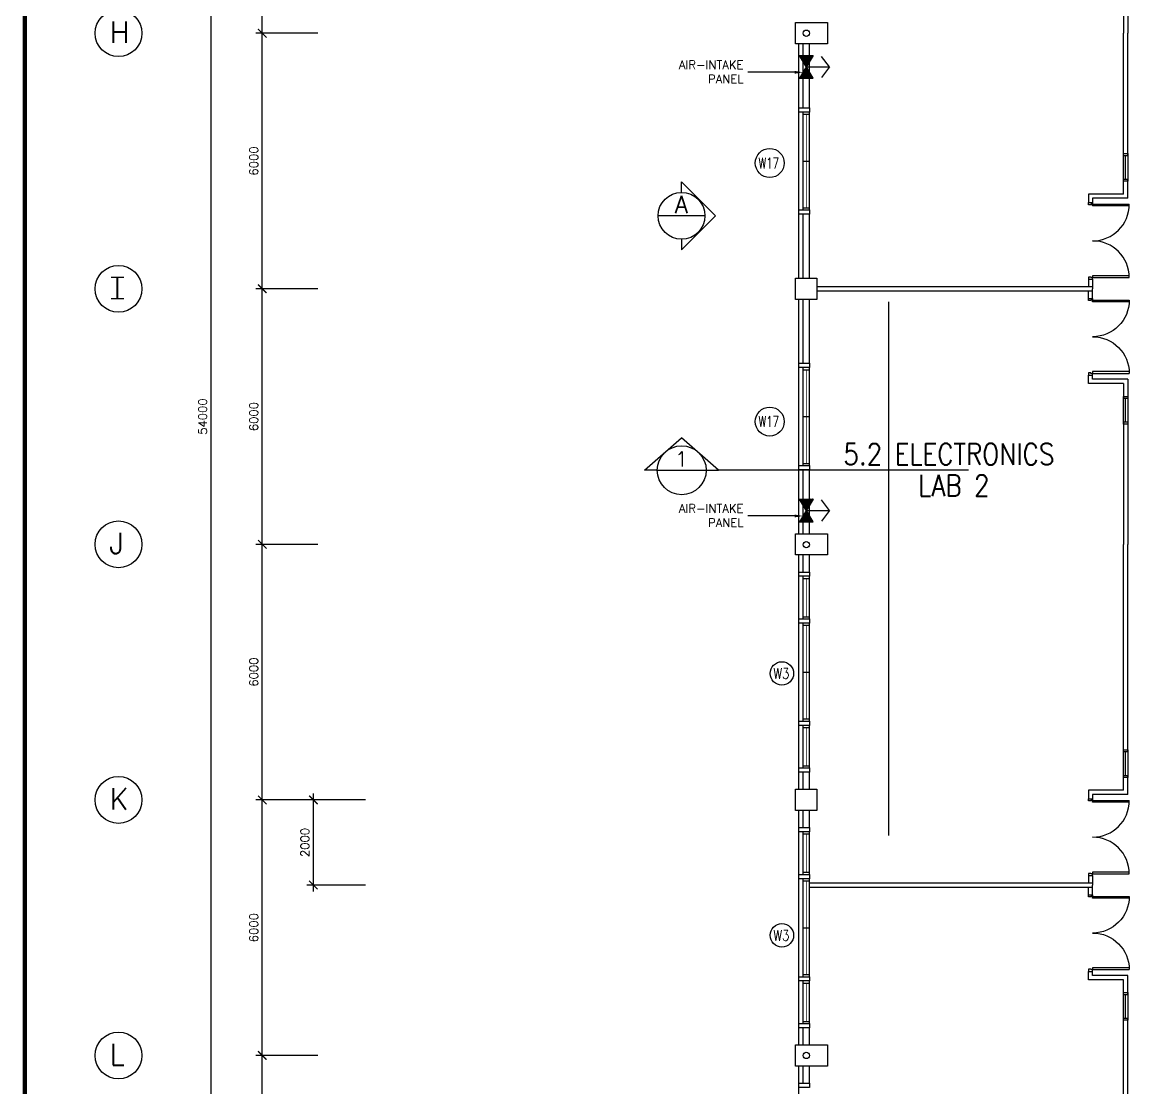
# Model space of a CAD drawing. Extents: x 2266480 to 2632177, y -858634 to -757244.
# Drawn here: x 2490644 to 2517155, y -827174 to -802174 of the extents above; entities that cross this region are included whole.
import ezdxf

# ---------------------------------------------------------------- set-up
doc = ezdxf.new("R2010")
doc.units = 0
doc.header["$LTSCALE"] = 10
doc.header["$MEASUREMENT"] = 0
doc.layers.get('0').update_dxf_attribs({"linetype": 'CONTINUOUS'})
doc.layers.get('DEFPOINTS').update_dxf_attribs({"linetype": 'CONTINUOUS'})
for name, color, linetype in [('AR', 7, 'CONTINUOUS'), ('AR1', 7, 'CONTINUOUS'), ('COL', 3, 'CONTINUOUS'), ('DIM', 7, 'CONTINUOUS'), ('DR', 7, 'CONTINUOUS'), ('GRID-T', 7, 'CONTINUOUS'), ('LINE', 7, 'CONTINUOUS'), ('partition', 7, 'CONTINUOUS'), ('PL', 5, 'CONTINUOUS'), ('RWDP', 145, 'CONTINUOUS'), ('stair', 7, 'CONTINUOUS'), ('T50', 4, 'CONTINUOUS'), ('WALL', 2, 'CONTINUOUS'), ('WIN', 5, 'CONTINUOUS'), ('WIN-T', 7, 'CONTINUOUS')]:
    doc.layers.add(name, color=color, linetype=linetype)
doc.styles.add('ROMANS', font='romans')
doc.styles.get("Standard").update_dxf_attribs({"font": 'ROMANS.SHX'})
doc.dimstyles.new('STANDARD$0', dxfattribs={"dimscale": 0, "dimtxt": 8, "dimasz": 6, "dimexe": 1, "dimexo": 1, "dimgap": 3, "dimtad": 1, "dimdec": 0, "dimlfac": -1, "dimrnd": 1, "dimzin": 0, "dimdsep": 46, "dimtxsty": 'Standard', "dimcen": 0, "dimclrd": 5, "dimclre": 250, "dimadec": 0, "dimazin": 0, "dimtfac": 1, "dimtdec": 4, "dimtofl": 0, "dimtmove": 0, "dimatfit": 3, "dimfxl": 1, "dimtolj": 1, "dimtzin": 0, "dimarcsym": 0})

# ---------------------------------------------------------------- blocks, each defined once
blk = doc.blocks.new('FG')
at = {"layer": 'LINE', "linetype": 'Continuous'}
for points in [[(0, 0), (50, 0), (50, 100), (0, 100)], [(600, 0), (650, 0), (650, 100), (600, 100)]]:
    blk.add_lwpolyline(points, close=True, dxfattribs=at)
at = {"layer": 'LINE', "color": 5, "linetype": 'Continuous'}
for points in [[(600, 100), (50, 100)], [(50, 0), (600, 0)]]:
    blk.add_lwpolyline(points, dxfattribs=at)
at = {"layer": 'LINE', "color": 1, "linetype": 'Continuous'}
blk.add_lwpolyline([(50, 50), (600, 50)], dxfattribs=at)
blk = doc.blocks.new('_ARCHTICK')
at = {"color": 0, "linetype": 'ByBlock', "const_width": 0.15}
blk.add_lwpolyline([(-0.5, -0.5), (0.5, 0.5)], dxfattribs=at)
blk = doc.blocks.new('*D210')
at = {"layer": 'DEFPOINTS', "color": 0, "transparency": 16777216}
for p in [(2495073, -784424), (2496973, -784424), (2496973, -838424)]:
    blk.add_point(p, dxfattribs=at)
at = {"layer": 'DIM', "color": 7, "lineweight": -2, "transparency": 16777216}
for p, q in [((2496823, -784424), (2494923, -784424)), ((2495073, -838574), (2495073, -784274)), ((2496823, -838424), (2494923, -838424))]:
    blk.add_line(p, q, dxfattribs=at)
at = {"layer": 'DIM', "color": 7, "lineweight": -2, "transparency": 16777216, "xscale": 200, "yscale": 200, "zscale": 200}
for p, rotation in [((2495073, -784424), 90), ((2495073, -838424), 270)]:
    blk.add_blockref('_ARCHTICK', p, dxfattribs=dict(at, rotation=rotation))
at = {"layer": 'DIM', "color": 7, "transparency": 16777216, "insert": (2494873, -811424), "char_height": 200, "attachment_point": 5, "rotation": 90, "style": 'ROMANS'}
blk.add_mtext('\\A1;54000', dxfattribs=at)
blk = doc.blocks.new('*D212')
at = {"layer": 'DEFPOINTS', "color": 0, "transparency": 16777216}
for p in [(2496273, -826424), (2497730, -826424), (2497730, -832424)]:
    blk.add_point(p, dxfattribs=at)
at = {"layer": 'DIM', "color": 7, "lineweight": -2, "transparency": 16777216}
for p, q in [((2496273, -832574), (2496273, -826274)), ((2497580, -826424), (2496123, -826424)), ((2497580, -832424), (2496123, -832424))]:
    blk.add_line(p, q, dxfattribs=at)
at = {"layer": 'DIM', "color": 7, "lineweight": -2, "transparency": 16777216, "xscale": 200, "yscale": 200, "zscale": 200}
for p, rotation in [((2496273, -826424), 90), ((2496273, -832424), 270)]:
    blk.add_blockref('_ARCHTICK', p, dxfattribs=dict(at, rotation=rotation))
at = {"layer": 'DIM', "color": 7, "transparency": 16777216, "insert": (2496073, -829424), "char_height": 200, "attachment_point": 5, "rotation": 90, "style": 'ROMANS'}
blk.add_mtext('\\A1;6000', dxfattribs=at)
blk = doc.blocks.new('*D213')
at = {"layer": 'DEFPOINTS', "color": 0, "transparency": 16777216}
for p in [(2496273, -820424), (2497730, -820424), (2497730, -826424)]:
    blk.add_point(p, dxfattribs=at)
at = {"layer": 'DIM', "color": 7, "lineweight": -2, "transparency": 16777216}
for p, q in [((2497580, -820424), (2496123, -820424)), ((2496273, -826574), (2496273, -820274)), ((2497580, -826424), (2496123, -826424))]:
    blk.add_line(p, q, dxfattribs=at)
at = {"layer": 'DIM', "color": 7, "lineweight": -2, "transparency": 16777216, "xscale": 200, "yscale": 200, "zscale": 200}
for p, rotation in [((2496273, -820424), 90), ((2496273, -826424), 270)]:
    blk.add_blockref('_ARCHTICK', p, dxfattribs=dict(at, rotation=rotation))
at = {"layer": 'DIM', "color": 7, "transparency": 16777216, "insert": (2496073, -823424), "char_height": 200, "attachment_point": 5, "rotation": 90, "style": 'ROMANS'}
blk.add_mtext('\\A1;6000', dxfattribs=at)
blk = doc.blocks.new('*D214')
at = {"layer": 'DEFPOINTS', "color": 0, "transparency": 16777216}
for p in [(2496273, -814424), (2497730, -814424), (2497730, -820424)]:
    blk.add_point(p, dxfattribs=at)
at = {"layer": 'DIM', "color": 7, "lineweight": -2, "transparency": 16777216}
for p, q in [((2496273, -820574), (2496273, -814274)), ((2497580, -814424), (2496123, -814424)), ((2497580, -820424), (2496123, -820424))]:
    blk.add_line(p, q, dxfattribs=at)
at = {"layer": 'DIM', "color": 7, "lineweight": -2, "transparency": 16777216, "xscale": 200, "yscale": 200, "zscale": 200}
for p, rotation in [((2496273, -814424), 90), ((2496273, -820424), 270)]:
    blk.add_blockref('_ARCHTICK', p, dxfattribs=dict(at, rotation=rotation))
at = {"layer": 'DIM', "color": 7, "transparency": 16777216, "insert": (2496073, -817424), "char_height": 200, "attachment_point": 5, "rotation": 90, "style": 'ROMANS'}
blk.add_mtext('\\A1;6000', dxfattribs=at)
blk = doc.blocks.new('*D215')
at = {"layer": 'DEFPOINTS', "color": 0, "transparency": 16777216}
for p in [(2496273, -808424), (2497730, -808424), (2497730, -814424)]:
    blk.add_point(p, dxfattribs=at)
at = {"layer": 'DIM', "color": 7, "lineweight": -2, "transparency": 16777216}
for p, q in [((2496273, -814574), (2496273, -808274)), ((2497580, -808424), (2496123, -808424)), ((2497580, -814424), (2496123, -814424))]:
    blk.add_line(p, q, dxfattribs=at)
at = {"layer": 'DIM', "color": 7, "lineweight": -2, "transparency": 16777216, "xscale": 200, "yscale": 200, "zscale": 200}
for p, rotation in [((2496273, -808424), 90), ((2496273, -814424), 270)]:
    blk.add_blockref('_ARCHTICK', p, dxfattribs=dict(at, rotation=rotation))
at = {"layer": 'DIM', "color": 7, "transparency": 16777216, "insert": (2496073, -811424), "char_height": 200, "attachment_point": 5, "rotation": 90, "style": 'ROMANS'}
blk.add_mtext('\\A1;6000', dxfattribs=at)
blk = doc.blocks.new('*D216')
at = {"layer": 'DEFPOINTS', "color": 0, "transparency": 16777216}
for p in [(2496273, -802424), (2497730, -802424), (2497730, -808424)]:
    blk.add_point(p, dxfattribs=at)
at = {"layer": 'DIM', "color": 7, "lineweight": -2, "transparency": 16777216}
for p, q in [((2497580, -802424), (2496123, -802424)), ((2496273, -808574), (2496273, -802274)), ((2497580, -808424), (2496123, -808424))]:
    blk.add_line(p, q, dxfattribs=at)
at = {"layer": 'DIM', "color": 7, "lineweight": -2, "transparency": 16777216, "xscale": 200, "yscale": 200, "zscale": 200}
for p, rotation in [((2496273, -802424), 90), ((2496273, -808424), 270)]:
    blk.add_blockref('_ARCHTICK', p, dxfattribs=dict(at, rotation=rotation))
at = {"layer": 'DIM', "color": 7, "transparency": 16777216, "insert": (2496073, -805424), "char_height": 200, "attachment_point": 5, "rotation": 90, "style": 'ROMANS'}
blk.add_mtext('\\A1;6000', dxfattribs=at)
blk = doc.blocks.new('*D217')
at = {"layer": 'DEFPOINTS', "color": 0, "transparency": 16777216}
for p in [(2496273, -796424), (2497730, -796424), (2497730, -802424)]:
    blk.add_point(p, dxfattribs=at)
at = {"layer": 'DIM', "color": 7, "lineweight": -2, "transparency": 16777216}
for p, q in [((2496273, -802574), (2496273, -796274)), ((2497580, -796424), (2496123, -796424)), ((2497580, -802424), (2496123, -802424))]:
    blk.add_line(p, q, dxfattribs=at)
at = {"layer": 'DIM', "color": 7, "lineweight": -2, "transparency": 16777216, "xscale": 200, "yscale": 200, "zscale": 200}
for p, rotation in [((2496273, -796424), 90), ((2496273, -802424), 270)]:
    blk.add_blockref('_ARCHTICK', p, dxfattribs=dict(at, rotation=rotation))
at = {"layer": 'DIM', "color": 7, "transparency": 16777216, "insert": (2496073, -799424), "char_height": 200, "attachment_point": 5, "rotation": 90, "style": 'ROMANS'}
blk.add_mtext('\\A1;6000', dxfattribs=at)
blk = doc.blocks.new('D1800-A')
at = {"layer": 'DR'}
for p, q in [((0, 0), (100, 0)), ((0, -50), (0, 0)), ((100, 0), (100, -40)), ((60, -50), (0, -50)), ((100, -40), (60, -40)), ((60, -40), (60, -50)), ((100, -40), (960, -40)), ((100, -80), (100, -40)), ((959, -80), (100, -80)), ((60, -1750), (0, -1750)), ((0, -1750), (0, -1800)), ((0, -1800), (100, -1800)), ((60, -1760), (60, -1750)), ((100, -1760), (60, -1760)), ((959, -1720), (100, -1720)), ((100, -1720), (100, -1760)), ((100, -1760), (960, -1760)), ((100, -1800), (100, -1760))]:
    blk.add_line(p, q, dxfattribs=at)
for centre, start, end in [((100, -40), 270.0001, 0), ((100, -1760), 0, 90)]:
    blk.add_arc(centre, 860, start, end, dxfattribs=at)
blk = doc.blocks.new('*D159')
at = {"layer": 'DEFPOINTS', "color": 0, "transparency": 16777216}
for p in [(2497473, -820424), (2498851, -820424), (2498851, -822424)]:
    blk.add_point(p, dxfattribs=at)
at = {"layer": 'DIM', "color": 7, "lineweight": -2, "transparency": 16777216}
for p, q in [((2498701, -820424), (2497323, -820424)), ((2497473, -822574), (2497473, -820274)), ((2498701, -822424), (2497323, -822424))]:
    blk.add_line(p, q, dxfattribs=at)
at = {"layer": 'DIM', "color": 7, "lineweight": -2, "transparency": 16777216, "xscale": 200, "yscale": 200, "zscale": 200}
for p, rotation in [((2497473, -820424), 90), ((2497473, -822424), 270)]:
    blk.add_blockref('_ARCHTICK', p, dxfattribs=dict(at, rotation=rotation))
at = {"layer": 'DIM', "color": 7, "transparency": 16777216, "insert": (2497273, -821424), "char_height": 200, "attachment_point": 5, "rotation": 90, "style": 'ROMANS'}
blk.add_mtext('\\A1;2000', dxfattribs=at)

msp = doc.modelspace()

# ---------------------------------------------------------------- hatches: boundary and pattern name
h = msp.add_hatch()
h.set_pattern_fill('ANSI31', color=0, style=0)
h.set_pattern_definition([(45, (1e-06, 5999.99999), (-0.0883883476483, 0.0883883476483), [])])
h.paths.add_polyline_path([(2508890.3, -803482.9), (2509208.6, -803482.9), (2508890.3, -802949.5), (2509208.6, -802949.5)])
h = msp.add_hatch()
h.set_pattern_fill('ANSI31', color=0, style=0)
h.set_pattern_definition([(315, (1e-06, -1622848.2074), (-0.0883883476483, -0.0883883476483), [])])
h.paths.add_polyline_path([(2508890.3, -813365.3), (2509208.6, -813365.3), (2508890.3, -813898.8), (2509208.6, -813898.8)])

# ---------------------------------------------------------------- linework, layer by layer
at = {"color": 0}
for p, q in [((2508874.5, -808174.1), (2508874.5, -802674.1)), ((2509597.4, -803216.2), (2509407.5, -802966.7)), ((2509049.5, -803216.2), (2509597.4, -803216.2)), ((2509597.4, -803216.2), (2509407.5, -803465.6)), ((2508774.5, -803341.8), (2507673.9, -803341.8)), ((2515674.5, -806199.1), (2515674.5, -806399.1)), ((2515774.5, -806299.1), (2515774.5, -806397.2)), ((2508874.5, -814174.1), (2508874.5, -808674.1)), ((2515674.5, -810649.1), (2515674.5, -810449.1)), ((2515774.5, -810549.1), (2515774.5, -810451)), ((2509597.4, -813632), (2509407.5, -813382.6)), ((2508774.5, -813757.7), (2507673.9, -813757.7)), ((2509049.5, -813632), (2509597.4, -813632)), ((2509597.4, -813632), (2509407.5, -813881.5)), ((2508874.5, -820174.1), (2508874.5, -814674.1)), ((2515674.5, -820199.1), (2515674.5, -820399.1)), ((2515774.5, -820299.1), (2515774.5, -820397.2)), ((2508874.5, -826174.1), (2508874.5, -820674.1)), ((2515674.5, -824649.1), (2515674.5, -824449.1)), ((2515774.5, -824549.1), (2515774.5, -824451)), ((2508874.5, -832174.1), (2508874.5, -826674.1))]:
    msp.add_line(p, q, dxfattribs=at)
for points in [[(2508890.3, -803482.9), (2509208.6, -803482.9), (2508890.3, -802949.5), (2509208.6, -802949.5), (2508890.3, -803482.9)], [(2508890.3, -813365.3), (2509208.6, -813365.3), (2508890.3, -813898.8), (2509208.6, -813898.8), (2508890.3, -813365.3)]]:
    msp.add_lwpolyline(points, dxfattribs=at)
for points in [[(2508774.5, -803308.5), (2508774.5, -803375.2), (2508974.5, -803341.8)], [(2508774.5, -813724.4), (2508774.5, -813791.1), (2508974.5, -813757.7)]]:
    msp.add_solid(points, dxfattribs=at)
at = {"layer": 'AR', "color": 0}
for p, q in [((2506120.2, -806159.9), (2506120.2, -805912.9)), ((2506120.2, -805912.9), (2506917.2, -806709.9)), ((2506670.2, -806709.9), (2505570.2, -806709.9)), ((2506120.2, -807506.8), (2506917.2, -806709.9)), ((2506120.2, -807259.9), (2506120.2, -807506.8)), ((2510980.8, -808733.9), (2510980.8, -821259.6)), ((2505252.7, -812684.4), (2506120.2, -811922.1)), ((2506987.7, -812684.4), (2506120.2, -811922.1)), ((2505547.8, -812684.4), (2505252.7, -812684.4)), ((2505547.8, -812684.4), (2506697.8, -812684.4)), ((2506697.8, -812684.4), (2506987.7, -812684.4)), ((2512859.2, -812684.4), (2506944.8, -812684.4))]:
    msp.add_line(p, q, dxfattribs=at)
for centre, radius in [((2506120.2, -806709.9), 550), ((2506122.8, -812684.4), 575)]:
    msp.add_circle(centre, radius, dxfattribs=at)
at = {"layer": 'COL', "color": 0}
for points in [[(2509549.5, -802674.1), (2508799.5, -802674.1), (2508799.5, -802174.1), (2509549.5, -802174.1)], [(2508799.5, -808174.1), (2509299.5, -808174.1), (2509299.5, -808674.1), (2508799.5, -808674.1)], [(2509549.5, -814674.1), (2508799.5, -814674.1), (2508799.5, -814174.1), (2509549.5, -814174.1)], [(2508799.5, -820174.1), (2509299.5, -820174.1), (2509299.5, -820674.1), (2508799.5, -820674.1)], [(2509549.5, -826674.1), (2508799.5, -826674.1), (2508799.5, -826174.1), (2509549.5, -826174.1)]]:
    msp.add_lwpolyline(points, close=True, dxfattribs=at)
at = {"layer": 'GRID-T', "color": 0}
for p, q in [((2492724.8, -808149.3), (2493020.4, -808149.3)), ((2492724.8, -808652.2), (2493020.4, -808652.2))]:
    msp.add_line(p, q, dxfattribs=at)
for centre in [(2492896.9, -802424.1), (2492896.9, -808424.1), (2492896.9, -814424.1), (2492896.9, -820424.1), (2492896.9, -826424.1)]:
    msp.add_circle(centre, 550, dxfattribs=at)
at = {"layer": 'partition', "color": 0}
for p, q in [((2516499.5, -806199.1), (2515674.5, -806199.1)), ((2516599.5, -806299.1), (2515774.5, -806299.1)), ((2509299.5, -808374.1), (2515774.5, -808374.1)), ((2509299.5, -808474.1), (2515774.5, -808474.1)), ((2516499.5, -810649.1), (2515674.5, -810649.1)), ((2516599.5, -810549.1), (2515774.5, -810549.1)), ((2516499.5, -820199.1), (2515674.5, -820199.1)), ((2516599.5, -820299.1), (2515774.5, -820299.1)), ((2509124.5, -822374.1), (2515774.5, -822374.1)), ((2509124.5, -822474.1), (2509124.5, -822374.1)), ((2509124.5, -822474.1), (2515774.5, -822474.1)), ((2516499.5, -824649.1), (2515674.5, -824649.1)), ((2516599.5, -824549.1), (2515774.5, -824549.1))]:
    msp.add_line(p, q, dxfattribs=at)
at = {"layer": 'PL', "color": 0, "ltscale": 2, "const_width": 100}
msp.add_lwpolyline([(2490693.6, -847288.2), (2561112, -847288.2), (2561112, -757293.9), (2490693.6, -757293.9)], close=True, dxfattribs=at)
at = {"layer": 'RWDP', "color": 0}
for centre in [(2509049.5, -802424.1), (2509049.5, -814432.2), (2509049.5, -826424.1)]:
    msp.add_circle(centre, 75, dxfattribs=at)
at = {"layer": 'stair', "color": 0}
for p, q in [((2516499.5, -798549.1), (2516499.5, -802424.1)), ((2516599.5, -798549.1), (2516599.5, -802424.1)), ((2516499.5, -805299.1), (2516499.5, -802424.1)), ((2516599.5, -805299.1), (2516599.5, -802424.1)), ((2516499.5, -806199.1), (2516499.5, -805849.1)), ((2516599.5, -806299.1), (2516599.5, -805849.1)), ((2515674.5, -808199.1), (2515674.5, -808374.1)), ((2515774.5, -808199.1), (2515774.5, -808424.1)), ((2515674.5, -808649.1), (2515674.5, -808474.1)), ((2515774.5, -808649.1), (2515774.5, -808424.1)), ((2516499.5, -810649.1), (2516499.5, -810999.1)), ((2516599.5, -810549.1), (2516599.5, -810999.1)), ((2516499.5, -811549.1), (2516499.5, -814424.1)), ((2516599.5, -811549.1), (2516599.5, -814424.1)), ((2516499.5, -819299.1), (2516499.5, -814424.1)), ((2516599.5, -819299.1), (2516599.5, -814424.1)), ((2516499.5, -820199.1), (2516499.5, -819849.1)), ((2516599.5, -820299.1), (2516599.5, -819849.1)), ((2515674.5, -822199.1), (2515674.5, -822374.1)), ((2515774.5, -822199.1), (2515774.5, -822424.1)), ((2515674.5, -822649.1), (2515674.5, -822474.1)), ((2515774.5, -822649.1), (2515774.5, -822424.1)), ((2516499.5, -824999.1), (2516499.5, -824649.1)), ((2516599.5, -824999.1), (2516599.5, -824549.1)), ((2516499.5, -833574.1), (2516499.5, -825549.1)), ((2516599.5, -833574.1), (2516599.5, -825549.1))]:
    msp.add_line(p, q, dxfattribs=at)
at = {"layer": 'WALL', "color": 0}
for p, q in [((2508974.5, -804174.1), (2508974.5, -802674.1)), ((2509124.5, -804174.1), (2509124.5, -802674.1)), ((2508974.5, -808174.1), (2508974.5, -806674.1)), ((2509124.5, -808174.1), (2509124.5, -806674.1)), ((2508974.5, -810174.1), (2508974.5, -808674.1)), ((2509124.5, -810174.1), (2509124.5, -808674.1)), ((2508974.5, -814174.1), (2508974.5, -812674.1)), ((2509124.5, -814174.1), (2509124.5, -812674.1)), ((2508974.5, -815074.1), (2508974.5, -814674.1)), ((2509124.5, -815074.1), (2509124.5, -814674.1)), ((2508974.5, -820174.1), (2508974.5, -819774.1)), ((2509124.5, -820174.1), (2509124.5, -819774.1)), ((2508974.5, -821074.1), (2508974.5, -820674.1)), ((2509124.5, -821074.1), (2509124.5, -820674.1)), ((2508974.5, -826174.1), (2508974.5, -825774.1)), ((2509124.5, -826174.1), (2509124.5, -825774.1)), ((2508974.5, -827074.1), (2508974.5, -826674.1)), ((2509124.5, -827074.1), (2509124.5, -826674.1))]:
    msp.add_line(p, q, dxfattribs=at)
for points in [[(2508874.5, -804174.1), (2509124.5, -804174.1), (2509124.5, -804274.1), (2508874.5, -804274.1)], [(2508874.5, -806574.1), (2509124.5, -806574.1), (2509124.5, -806674.1), (2508874.5, -806674.1)], [(2508874.5, -810174.1), (2509124.5, -810174.1), (2509124.5, -810274.1), (2508874.5, -810274.1)], [(2508874.5, -812574.1), (2509124.5, -812574.1), (2509124.5, -812674.1), (2508874.5, -812674.1)], [(2508874.5, -815074.1), (2509124.5, -815074.1), (2509124.5, -815174.1), (2508874.5, -815174.1)], [(2508874.5, -816174.1), (2509124.5, -816174.1), (2509124.5, -816274.1), (2508874.5, -816274.1)], [(2508874.5, -818574.1), (2509124.5, -818574.1), (2509124.5, -818674.1), (2508874.5, -818674.1)], [(2508874.5, -819674.1), (2509124.5, -819674.1), (2509124.5, -819774.1), (2508874.5, -819774.1)], [(2508874.5, -821074.1), (2509124.5, -821074.1), (2509124.5, -821174.1), (2508874.5, -821174.1)], [(2508874.5, -822174.1), (2509124.5, -822174.1), (2509124.5, -822274.1), (2508874.5, -822274.1)], [(2508874.5, -824574.1), (2509124.5, -824574.1), (2509124.5, -824674.1), (2508874.5, -824674.1)], [(2508874.5, -825674.1), (2509124.5, -825674.1), (2509124.5, -825774.1), (2508874.5, -825774.1)], [(2508874.5, -827074.1), (2509124.5, -827074.1), (2509124.5, -827174.1), (2508874.5, -827174.1)]]:
    msp.add_lwpolyline(points, close=True, dxfattribs=at)
at = {"layer": 'WIN', "color": 0}
for p, q in [((2508974.5, -806574.1), (2508974.5, -804274.1)), ((2508974.5, -804324.1), (2509124.5, -804324.1)), ((2509124.5, -806574.1), (2509124.5, -804274.1)), ((2508974.5, -805424.1), (2509124.5, -805424.1)), ((2508974.5, -806524.1), (2509124.5, -806524.1)), ((2508974.5, -812574.1), (2508974.5, -810274.1)), ((2508974.5, -810324.1), (2509124.5, -810324.1)), ((2509124.5, -812574.1), (2509124.5, -810274.1)), ((2508974.5, -811424.1), (2509124.5, -811424.1)), ((2508974.5, -812524.1), (2509124.5, -812524.1)), ((2508974.5, -816174.1), (2508974.5, -815174.1)), ((2509124.5, -816174.1), (2509124.5, -815174.1)), ((2508974.5, -815224.1), (2509124.5, -815224.1)), ((2508974.5, -816124.1), (2509124.5, -816124.1)), ((2508974.5, -818574.1), (2508974.5, -816274.1)), ((2509124.5, -818574.1), (2509124.5, -816274.1)), ((2508974.5, -816324.1), (2509124.5, -816324.1)), ((2508974.5, -817424.1), (2509124.5, -817424.1)), ((2508974.5, -818524.1), (2509124.5, -818524.1)), ((2508974.5, -819674.1), (2508974.5, -818674.1)), ((2508974.5, -818724.1), (2509124.5, -818724.1)), ((2509124.5, -819674.1), (2509124.5, -818674.1)), ((2508974.5, -819624.1), (2509124.5, -819624.1)), ((2508974.5, -822174.1), (2508974.5, -821174.1)), ((2508974.5, -821224.1), (2509124.5, -821224.1)), ((2509124.5, -822174.1), (2509124.5, -821174.1)), ((2508974.5, -822124.1), (2509124.5, -822124.1)), ((2508974.5, -824574.1), (2508974.5, -822274.1)), ((2508974.5, -822324.1), (2509124.5, -822324.1)), ((2509124.5, -824574.1), (2509124.5, -822274.1)), ((2508974.5, -823424.1), (2509124.5, -823424.1)), ((2508974.5, -824524.1), (2509124.5, -824524.1)), ((2508974.5, -825674.1), (2508974.5, -824674.1)), ((2508974.5, -824724.1), (2509124.5, -824724.1)), ((2509124.5, -825674.1), (2509124.5, -824674.1)), ((2508974.5, -825624.1), (2509124.5, -825624.1))]:
    msp.add_line(p, q, dxfattribs=at)
at = {"layer": 'WIN', "color": 0, "const_width": 10, "flags": 128}
for points in [[(2509049.5, -806524.1), (2509049.5, -804324.1)], [(2509049.5, -812524.1), (2509049.5, -810324.1)], [(2509049.5, -816124.1), (2509049.5, -815224.1)], [(2509049.5, -818524.1), (2509049.5, -816324.1)], [(2509049.5, -818724.1), (2509049.5, -819624.1)], [(2509049.5, -822124.1), (2509049.5, -821224.1)], [(2509049.5, -824524.1), (2509049.5, -822324.1)], [(2509049.5, -824724.1), (2509049.5, -825624.1)]]:
    msp.add_lwpolyline(points, dxfattribs=at)
at = {"layer": 'WIN-T', "color": 0}
for centre, radius in [((2508190.4, -805471), 340.9), ((2508190.4, -811542.2), 340.9), ((2508476.9, -817454.6), 275), ((2508476.9, -823603), 275)]:
    msp.add_circle(centre, radius, dxfattribs=at)

# ---------------------------------------------------------------- block references
at = {"layer": 'LINE', "color": 0, "xscale": -1, "rotation": 270}
for p in [(2516499.5, -805899.1), (2516499.5, -811599.1), (2516499.5, -819899.1), (2516499.5, -825599.1)]:
    msp.add_blockref('FG', p, dxfattribs=at)
at = {"layer": 'stair', "color": 0}
for p in [(2515674.5, -806399.1), (2515674.5, -820399.1)]:
    msp.add_blockref('D1800-A', p, dxfattribs=at)
at = {"layer": 'stair', "color": 0, "xscale": -1, "rotation": 180}
for p in [(2515674.5, -810449.1), (2515674.5, -824449.1)]:
    msp.add_blockref('D1800-A', p, dxfattribs=at)

# ---------------------------------------------------------------- texts
at = {"color": 0, "char_height": 200, "attachment_point": 9, "style": 'ROMANS'}
for insert in [(2507573.9, -803599.8), (2507573.9, -814015.7)]:
    msp.add_mtext('\\A1;AIR-INTAKE\\PPANEL', dxfattribs=dict(at, insert=insert))
at = {"layer": 'AR', "color": 0, "style": 'ROMANS'}
msp.add_text('A', height=400, dxfattribs=at).set_placement((2505963.7, -806644.7))
at = {"layer": 'AR1', "color": 0, "style": 'ROMANS'}
msp.add_text('1', height=350, dxfattribs=at).set_placement((2505966.5, -812596))
at = {"layer": 'GRID-T', "color": 0, "style": 'ROMANS'}
for s, p in [('H', (2492681.7, -802649.9)), ('I', (2492779.1, -808649.9)), ('J', (2492681.7, -814649.9)), ('K', (2492681.7, -820649.9)), ('L', (2492681.7, -826649.9))]:
    msp.add_text(s, height=500, dxfattribs=at).set_placement(p)
at = {"layer": 'T50', "color": 0, "style": 'ROMANS', "width": 0.85}
for s, p in [('5.2 ELECTRONICS', (2509920.9, -812556.1)), ('LAB 2', (2511676.7, -813291.2))]:
    msp.add_text(s, height=500, dxfattribs=at).set_placement(p)
at = {"layer": 'WIN-T', "color": 0, "style": 'ROMANS'}
for s, width, p in [('W17', 0.7, (2507930, -805596.8)), ('W17', 0.7, (2507930, -811668)), ('W3', 0.8, (2508276.1, -817580.4)), ('W3', 0.8, (2508276.1, -823728.8))]:
    msp.add_text(s, height=250, dxfattribs=dict(at, width=width)).set_placement(p)

# ---------------------------------------------------------------- dimensions: what is measured, and where the dimension line sits
at = {"layer": 'DIM', "color": 0}
for p1, p2, distance, picture, middle in [((2496972.6, -838424.1), (2496972.6, -784424.1), 1899.4, '*D210', (2494873.2, -811424.1)), ((2498850.8, -822424.1), (2498850.8, -820424.1), 1377.6, '*D159', (2497273.2, -821424.1)), ((2497730.4, -832424.1), (2497730.4, -826424.1), 1457.3, '*D212', (2496073.2, -829424.1))]:
    dim = msp.add_aligned_dim(p1=p1, p2=p2, distance=distance, dimstyle='STANDARD$0', override={"dimscale": 100, "dimtxt": 2, "dimasz": 2, "dimexe": 1.5, "dimexo": 1.5, "dimgap": 1, "dimtxsty": 'ROMANS', "dimblk": 'ARCHTICK', "dimdle": 1.5, "dimclrd": 7, "dimclre": 7, "dimclrt": 7, "dimtdec": 0, "dimtmove": 2}, dxfattribs=at)
    dim.commit()
    dim.dimension.update_dxf_attribs({"geometry": picture, "text_midpoint": middle})
for base, p1, p2, picture, middle in [((2496273.2, -796424.1), (2497730.4, -802424.1), (2497730.4, -796424.1), '*D217', (2496073.2, -799424.1)), ((2496273.2, -802424.1), (2497730.4, -808424.1), (2497730.4, -802424.1), '*D216', (2496073.2, -805424.1)), ((2496273.2, -808424.1), (2497730.4, -814424.1), (2497730.4, -808424.1), '*D215', (2496073.2, -811424.1)), ((2496273.2, -814424.1), (2497730.4, -820424.1), (2497730.4, -814424.1), '*D214', (2496073.2, -817424.1)), ((2496273.2, -820424.1), (2497730.4, -826424.1), (2497730.4, -820424.1), '*D213', (2496073.2, -823424.1))]:
    dim = msp.add_linear_dim(base=base, p1=p1, p2=p2, angle=270, dimstyle='STANDARD$0', override={"dimscale": 100, "dimtxt": 2, "dimasz": 2, "dimexe": 1.5, "dimexo": 1.5, "dimgap": 1, "dimtxsty": 'ROMANS', "dimblk": 'ARCHTICK', "dimdle": 1.5, "dimclrd": 7, "dimclre": 7, "dimclrt": 7, "dimtdec": 0, "dimtmove": 2}, dxfattribs=at)
    dim.commit()
    dim.dimension.update_dxf_attribs({"geometry": picture, "text_midpoint": middle})

doc.saveas('drawing.dxf')
